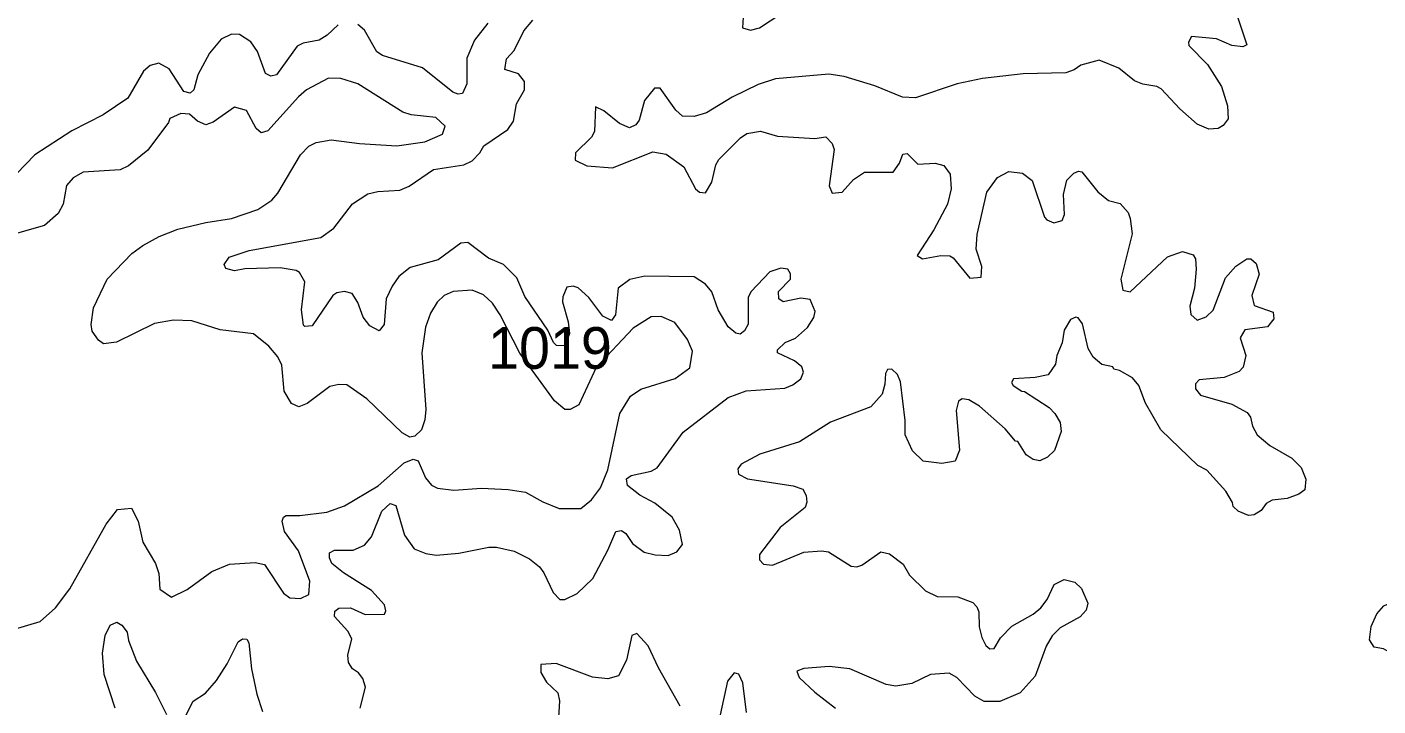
# Model space of a CAD drawing. Header units: kilometres. Extents: x 178.1 to 232.4, y 8228.7 to 8284.8.
# Drawn here: x 209.31 to 214.5, y 8233.71 to 8236.32 of the extents above; entities that cross this region are included whole.
import ezdxf

# ---------------------------------------------------------------- set-up
doc = ezdxf.new("R2010")
doc.units = ezdxf.units.KM
for name, color, linetype in [('1', 7, 'Continuous'), ('2', 7, 'Continuous'), ('21', 7, 'Continuous')]:
    doc.layers.add(name, color=color, linetype=linetype)
doc.styles.add('dgn002', font='dgn002.shx')

msp = doc.modelspace()

# ---------------------------------------------------------------- linework, layer by layer
at = {"layer": '1', "color": 5, "linetype": 'Continuous', "lineweight": 13, "flags": 128}
for points in [[(211.1577, 8234.5438), (211.2243, 8234.5336), (211.2917, 8234.4953), (211.3544, 8234.4702), (211.4376, 8234.4698), (211.4787, 8234.5038), (211.5137, 8234.5501), (211.5416, 8234.6188), (211.5877, 8234.835), (211.6288, 8234.9019), (211.6688, 8234.9288), (211.7997, 8234.9699), (211.8563, 8235.0107), (211.8675, 8235.0751), (211.848, 8235.1198), (211.7992, 8235.185), (211.746, 8235.2082), (211.7083, 8235.2069), (211.6392, 8235.1626), (211.4965, 8235.0118), (211.4303, 8234.8688), (211.3962, 8234.8504), (211.3758, 8234.8502), (211.3358, 8234.8835), (211.2033, 8235.0675), (211.1275, 8235.2146), (211.0979, 8235.2593), (211.0635, 8235.2906), (211.0201, 8235.3088), (210.947, 8235.3038), (210.9124, 8235.288), (210.8849, 8235.2623), (210.859, 8235.2202), (210.841, 8235.1666), (210.826, 8235.068), (210.842, 8234.8506), (210.8375, 8234.8112), (210.8244, 8234.7727), (210.7995, 8234.7481), (210.7806, 8234.7448), (210.7508, 8234.7609), (210.6146, 8234.8915), (210.5378, 8234.9451), (210.5067, 8234.9469), (210.4731, 8234.9383), (210.3854, 8234.8735), (210.3536, 8234.8604), (210.3251, 8234.8739), (210.2976, 8234.9216), (210.2883, 8235.0214), (210.2728, 8235.0523), (210.2385, 8235.0932), (210.179, 8235.141), (210.0516, 8235.1563), (209.942, 8235.1908), (209.8713, 8235.1939), (209.7989, 8235.1806), (209.6523, 8235.1096), (209.6027, 8235.1034), (209.5829, 8235.1173), (209.5588, 8235.1512), (209.5554, 8235.1767), (209.5634, 8235.2408), (209.6167, 8235.3508), (209.7119, 8235.4494), (209.7535, 8235.4807), (209.8171, 8235.5157), (209.8878, 8235.5428), (209.9964, 8235.5692), (210.0944, 8235.5839), (210.1964, 8235.6185), (210.2492, 8235.6544), (210.2728, 8235.6821), (210.3597, 8235.8286), (210.3915, 8235.862), (210.4204, 8235.876), (210.4778, 8235.8868), (210.5864, 8235.872), (210.7298, 8235.8638), (210.8384, 8235.8786), (210.9063, 8235.9085), (210.9156, 8235.9394), (210.8796, 8235.9726), (210.7857, 8235.9826), (210.7536, 8235.9923), (210.5797, 8236.1021), (210.5148, 8236.1217), (210.4679, 8236.1238), (210.3826, 8236.078), (210.352, 8236.0514), (210.2339, 8235.9211), (210.2092, 8235.9138), (210.1888, 8235.9303), (210.1518, 8235.9995), (210.1059, 8236.0117)], [(209.933, 8235.9855), (209.9004, 8235.987), (209.8575, 8235.9679)], [(210.1059, 8236.0117), (210.0236, 8235.9542), (209.9958, 8235.9446), (209.9635, 8235.9578), (209.933, 8235.9855)], [(209.8575, 8235.9679), (209.8525, 8235.9524), (209.773, 8235.8463), (209.6991, 8235.7869), (209.6665, 8235.7717), (209.524, 8235.7619), (209.4863, 8235.7403), (209.4608, 8235.7107), (209.4478, 8235.6394), (209.4283, 8235.604), (209.3751, 8235.5576), (209.2718, 8235.5273)], [(209.2508, 8234.0047), (209.3593, 8234.0361), (209.4181, 8234.0892), (209.4729, 8234.162), (209.6123, 8234.4103), (209.6563, 8234.4668), (209.7105, 8234.4715), (209.7361, 8234.4219), (209.7536, 8234.3413), (209.8022, 8234.2591), (209.8151, 8234.2211), (209.8186, 8234.161), (209.8636, 8234.1296), (209.9247, 8234.1587), (210.0189, 8234.2288), (210.0869, 8234.2559), (210.186, 8234.2624), (210.221, 8234.2546), (210.2939, 8234.1446), (210.3193, 8234.1275), (210.36, 8234.1242), (210.3913, 8234.1397), (210.3962, 8234.1908), (210.3525, 8234.3071), (210.2978, 8234.3825), (210.2896, 8234.4211), (210.294, 8234.4365), (210.3049, 8234.4438), (210.3576, 8234.4435), (210.4605, 8234.4566), (210.5284, 8234.48), (210.6581, 8234.557), (210.7588, 8234.6463), (210.7933, 8234.6595), (210.8125, 8234.6537)], [(210.8125, 8234.6537), (210.8402, 8234.5885), (210.8634, 8234.5593), (210.886, 8234.5486), (210.9494, 8234.5405)], [(210.9494, 8234.5405), (211.0557, 8234.5487), (211.1577, 8234.5438)]]:
    msp.add_lwpolyline(points, dxfattribs=at)
at = {"layer": '2', "color": 3, "linetype": 'Continuous', "lineweight": 0, "flags": 128}
for points in [[(213.9557, 8236.3783), (213.9974, 8236.2509), (213.983, 8236.2438), (213.9402, 8236.2491), (213.8816, 8236.2749), (213.7857, 8236.2838), (213.774, 8236.261), (213.7751, 8236.2494), (213.8465, 8236.1754), (213.9004, 8236.091), (213.924, 8236.0171), (213.9268, 8235.9676), (213.9072, 8235.9414), (213.888, 8235.9302), (213.852, 8235.928), (213.8066, 8235.9472), (213.7409, 8236.0054), (213.669, 8236.0818), (213.6526, 8236.0912), (213.5979, 8236.1009), (213.5662, 8236.1135), (213.5065, 8236.162), (213.4302, 8236.1928), (213.3592, 8236.1738), (213.3338, 8236.1549), (213.3015, 8236.1437), (213.1376, 8236.1403), (212.9816, 8236.122), (212.8841, 8236.101), (212.7247, 8236.0483), (212.674, 8236.0497), (212.5674, 8236.0943), (212.4503, 8236.1302), (212.3911, 8236.1386), (212.1856, 8236.1204), (212.1198, 8236.0992), (212.0189, 8236.0503), (211.921, 8235.9899), (211.8735, 8235.9758), (211.8288, 8235.9778), (211.8024, 8236.0007), (211.7422, 8236.0855), (211.7204, 8236.085), (211.6821, 8236.0381), (211.6617, 8235.9621), (211.6488, 8235.9446), (211.6253, 8235.9331), (211.5867, 8235.9486), (211.5259, 8235.998), (211.4934, 8236.0132), (211.4907, 8235.9184), (211.4789, 8235.8966), (211.4175, 8235.8363), (211.4153, 8235.8089), (211.461, 8235.7869), (211.5595, 8235.7783), (211.7148, 8235.8406), (211.7661, 8235.8312), (211.8337, 8235.7825), (211.8789, 8235.6982), (211.8943, 8235.6848), (211.9173, 8235.6829), (211.9413, 8235.7244), (211.9567, 8235.7908), (211.9683, 8235.8109), (212.0511, 8235.894), (212.0763, 8235.911), (212.1277, 8235.9197), (212.1938, 8235.9008), (212.3375, 8235.892), (212.38, 8235.8979), (212.4035, 8235.8729), (212.4109, 8235.8499), (212.3918, 8235.7101), (212.4034, 8235.6814), (212.4427, 8235.6851), (212.486, 8235.7345), (212.5275, 8235.7616), (212.6384, 8235.7627), (212.6628, 8235.7972), (212.6757, 8235.8314), (212.6917, 8235.834), (212.7329, 8235.7932), (212.7993, 8235.7962), (212.8327, 8235.7877), (212.8569, 8235.7549)], [(212.0636, 8236.3985), (212.0587, 8236.3161), (212.0902, 8236.3083), (212.1241, 8236.3163), (212.2063, 8236.3705)], [(210.5044, 8236.3282), (210.4621, 8236.2886), (210.4321, 8236.2695), (210.3698, 8236.2576), (210.3475, 8236.2458), (210.2682, 8236.1363), (210.2462, 8236.1306), (210.2249, 8236.1418), (210.1941, 8236.2253), (210.1694, 8236.2635), (210.1247, 8236.2912), (210.0941, 8236.2922), (210.055, 8236.2725), (210.0101, 8236.2195), (209.9645, 8236.1358), (209.9503, 8236.0786), (209.9359, 8236.0653), (209.9114, 8236.0725), (209.8551, 8236.1595), (209.8153, 8236.1814), (209.7825, 8236.1715), (209.7563, 8236.1499), (209.6959, 8236.0462), (209.6016, 8235.9827), (209.4804, 8235.9214), (209.3381, 8235.8292), (209.2332, 8235.7196)], [(210.3714, 8235.1745), (210.3636, 8235.2338), (210.3766, 8235.3408), (210.3557, 8235.3774), (210.3429, 8235.3849), (210.2821, 8235.3947), (210.1452, 8235.3914), (210.1058, 8235.3834), (210.0734, 8235.3919), (210.0666, 8235.4081), (210.0855, 8235.4358), (210.1624, 8235.4609), (210.4375, 8235.5117), (210.4879, 8235.5472), (210.5599, 8235.6406), (210.6185, 8235.6793), (210.6575, 8235.6876), (210.7422, 8235.6925), (210.7771, 8235.7079), (210.8714, 8235.773), (210.9872, 8235.7898), (211.0202, 8235.8063), (211.0492, 8235.8369), (211.0644, 8235.8634), (211.1563, 8235.9263), (211.1793, 8235.9587), (211.19, 8236.0246), (211.2209, 8236.0779), (211.2211, 8236.111), (211.1976, 8236.1401), (211.146, 8236.1569), (211.1524, 8236.1981), (211.1815, 8236.2293), (211.2178, 8236.3047), (211.2535, 8236.3457)], [(211.0798, 8236.3352), (211.0288, 8236.2688), (210.999, 8236.2002), (210.9987, 8236.1015), (210.9825, 8236.0644), (210.9659, 8236.0616), (210.9458, 8236.0697), (210.8294, 8236.1624), (210.6752, 8236.211), (210.653, 8236.225), (210.6053, 8236.3081), (210.5806, 8236.3295)], [(212.8569, 8235.7549), (212.8618, 8235.6978), (212.8469, 8235.6394), (212.7945, 8235.5413), (212.7301, 8235.4417)], [(212.8216, 8235.4424), (212.8568, 8235.4406), (212.8687, 8235.4335), (212.9337, 8235.3554), (212.9764, 8235.3586), (212.9794, 8235.3993), (212.9576, 8235.4662), (212.9611, 8235.5229), (212.9985, 8235.6855), (213.0388, 8235.7421), (213.0825, 8235.765), (213.1356, 8235.7588), (213.1727, 8235.7307), (213.2204, 8235.59), (213.2297, 8235.5788), (213.2561, 8235.5678), (213.2876, 8235.5766), (213.2976, 8235.5991), (213.2934, 8235.6762), (213.306, 8235.7309), (213.3323, 8235.7584), (213.3505, 8235.7665), (213.364, 8235.7633), (213.4252, 8235.6864), (213.4667, 8235.6534), (213.5115, 8235.6415), (213.5413, 8235.6075), (213.5498, 8235.5845), (213.5566, 8235.5248), (213.5141, 8235.3517), (213.5218, 8235.3087), (213.5498, 8235.3031), (213.693, 8235.4365), (213.7504, 8235.457), (213.7918, 8235.4446), (213.8, 8235.4295), (213.8035, 8235.3891), (213.7967, 8235.3168), (213.7792, 8235.2476), (213.7827, 8235.2149), (213.8074, 8235.1934), (213.8419, 8235.2059), (213.8683, 8235.2323), (213.9154, 8235.3564), (213.9553, 8235.4016), (213.9976, 8235.4293), (214.013, 8235.4288), (214.0335, 8235.4114), (214.0454, 8235.3708), (214.0178, 8235.2884), (214.026, 8235.2501), (214.0993, 8235.2247), (214.1014, 8235.1994), (214.0776, 8235.1677), (213.9907, 8235.1562), (213.9719, 8235.126), (213.9942, 8235.0584), (213.9833, 8235.0126), (213.9689, 8234.9971), (213.9102, 8234.9736), (213.8147, 8234.9649), (213.8007, 8234.9491), (213.8004, 8234.9298), (213.82, 8234.9056), (213.9408, 8234.871), (213.9992, 8234.8384), (214.0123, 8234.8207), (214.0195, 8234.7867), (214.0373, 8234.7527), (214.0863, 8234.7122), (214.1706, 8234.6639), (214.2066, 8234.6276), (214.2248, 8234.5832), (214.2212, 8234.5415), (214.1985, 8234.525), (214.1532, 8234.5083), (214.095, 8234.5022), (214.072, 8234.489), (214.0525, 8234.462), (214.0264, 8234.4457), (214.0043, 8234.4439), (213.9641, 8234.4596), (213.9454, 8234.4782), (213.943, 8234.493), (213.917, 8234.5372), (213.8447, 8234.6177), (213.8098, 8234.6348), (213.6671, 8234.7721), (213.6085, 8234.875), (213.5828, 8234.9421), (213.5588, 8234.9728), (213.5081, 8235.0002), (213.4864, 8235.0051), (213.4834, 8235.0142), (213.4399, 8235.0231)], [(211.3569, 8234.1203), (211.3758, 8234.1209), (211.423, 8234.1441), (211.4833, 8234.2018), (211.5419, 8234.3101), (211.5724, 8234.3824), (211.5933, 8234.3853), (211.6105, 8234.3745), (211.6359, 8234.3363), (211.6805, 8234.302), (211.7228, 8234.2918), (211.7733, 8234.2903), (211.8064, 8234.3034), (211.8279, 8234.332), (211.8163, 8234.3871), (211.7884, 8234.4366), (211.7219, 8234.4906), (211.6641, 8234.5211), (211.617, 8234.5591), (211.6129, 8234.5841), (211.6317, 8234.5972), (211.7074, 8234.6131), (211.7307, 8234.6259), (211.8306, 8234.7631), (212.004, 8234.8971), (212.073, 8234.9222), (212.2217, 8234.9323), (212.2531, 8234.9454), (212.2836, 8234.968), (212.2939, 8234.9937), (212.2874, 8235.0144), (212.2596, 8235.0374), (212.1939, 8235.068), (212.1939, 8235.0796), (212.2235, 8235.108), (212.2624, 8235.1244), (212.3089, 8235.166), (212.3333, 8235.2035), (212.3386, 8235.2269), (212.3198, 8235.2729), (212.2829, 8235.2776), (212.2156, 8235.2647), (212.1991, 8235.2751), (212.198, 8235.3041), (212.2432, 8235.3518), (212.2436, 8235.3712), (212.2331, 8235.3896), (212.206, 8235.3931), (212.1647, 8235.38), (212.0919, 8235.3042), (212.0808, 8235.2819), (212.0804, 8235.1787), (212.0665, 8235.1524), (212.0499, 8235.1399), (212.0332, 8235.1437), (212.0035, 8235.1685), (211.966, 8235.2331), (211.9413, 8235.3028), (211.917, 8235.3321), (211.8738, 8235.3602), (211.6838, 8235.3633), (211.6262, 8235.3503), (211.5817, 8235.3172), (211.5708, 8235.2141), (211.5556, 8235.1924), (211.5225, 8235.2089), (211.4683, 8235.2805), (211.4272, 8235.3184), (211.4086, 8235.3238), (211.3833, 8235.3208), (211.3681, 8235.2836), (211.3675, 8235.2641), (211.3894, 8235.1869), (211.3938, 8235.1425), (211.3769, 8235.0954), (211.3445, 8235.0962), (211.3328, 8235.1075), (211.3102, 8235.1554), (211.222, 8235.2845), (211.1912, 8235.3568), (211.1399, 8235.407), (211.0823, 8235.4319), (211.0028, 8235.4917), (210.9764, 8235.4901), (210.8891, 8235.4249), (210.782, 8235.3956), (210.7382, 8235.3611), (210.7127, 8235.3246), (210.6897, 8235.2752), (210.6812, 8235.1773), (210.6617, 8235.1528), (210.6264, 8235.1715), (210.6012, 8235.2055), (210.5807, 8235.2614), (210.5589, 8235.2957)], [(212.7301, 8235.4417), (212.7505, 8235.4294), (212.8216, 8235.4424)], [(210.5589, 8235.2957), (210.5291, 8235.3041), (210.4989, 8235.2983), (210.4845, 8235.2886), (210.4049, 8235.1715)], [(210.4049, 8235.1715), (210.3768, 8235.1699), (210.3714, 8235.1745)], [(213.3206, 8235.1963), (213.2952, 8235.1558), (213.2882, 8235.1068), (213.2676, 8235.0586), (213.262, 8235.0246), (213.234, 8234.9838), (213.1837, 8234.9735), (213.1013, 8234.9686), (213.0931, 8234.9549), (213.1002, 8234.9429), (213.1326, 8234.9209), (213.1437, 8234.9201), (213.2378, 8234.8576), (213.2598, 8234.8355), (213.28, 8234.8005), (213.2847, 8234.7655), (213.259, 8234.6927), (213.2318, 8234.667), (213.2016, 8234.6534), (213.1769, 8234.658), (213.1496, 8234.6762), (213.1172, 8234.7275), (213.1084, 8234.729), (213.0694, 8234.7758), (212.9706, 8234.8631), (212.9292, 8234.8876), (212.903, 8234.8911), (212.89, 8234.8821), (212.8803, 8234.8466), (212.8931, 8234.6946), (212.8771, 8234.6517), (212.8259, 8234.6425), (212.7536, 8234.6527), (212.7127, 8234.6915), (212.6843, 8234.7526), (212.6841, 8234.8085), (212.6667, 8234.9564), (212.6551, 8234.9856), (212.6326, 8235.006), (212.6171, 8235.0042), (212.609, 8234.9889), (212.6067, 8234.9481), (212.5954, 8234.9093), (212.553, 8234.8611), (212.3969, 8234.8024), (212.2783, 8234.7268), (212.1262, 8234.6786), (212.0545, 8234.6409), (212.0409, 8234.623), (212.0443, 8234.6018), (212.0788, 8234.5839), (212.2541, 8234.557), (212.291, 8234.5447), (212.3041, 8234.52), (212.3068, 8234.4941), (212.3003, 8234.4743), (212.2037, 8234.3971), (212.1249, 8234.2933), (212.1246, 8234.2728), (212.1397, 8234.2568), (212.174, 8234.2527), (212.2954, 8234.3028), (212.3633, 8234.3082), (212.3896, 8234.3032), (212.4772, 8234.2481), (212.4983, 8234.246), (212.5173, 8234.2521), (212.5911, 8234.3033), (212.6238, 8234.2956), (212.6765, 8234.2568), (212.7013, 8234.2141), (212.7622, 8234.1536), (212.8078, 8234.1323), (212.8874, 8234.1304), (212.9446, 8234.109), (212.9604, 8234.0929), (212.9671, 8234.0735), (212.9689, 8234.0152), (212.9788, 8233.9749), (212.9943, 8233.9446), (213.0094, 8233.9316), (213.0271, 8233.9326), (213.0507, 8233.9736), (213.0942, 8234.0186), (213.1763, 8234.0648), (213.2056, 8234.089), (213.2299, 8234.1212), (213.2569, 8234.1778), (213.2963, 8234.1981), (213.3364, 8234.1879), (213.3628, 8234.1629), (213.3868, 8234.1061), (213.3803, 8234.0803), (213.3574, 8234.0536), (213.2809, 8234.0113)], [(213.35, 8235.2026), (213.3403, 8235.205), (213.3206, 8235.1963)], [(213.4399, 8235.0231), (213.4068, 8235.0513), (213.3874, 8235.0846), (213.3656, 8235.1791), (213.35, 8235.2026)], [(210.589, 8233.7033), (210.6092, 8233.7835), (210.5995, 8233.8174), (210.5822, 8233.839), (210.5597, 8233.8539), (210.5449, 8233.8783), (210.5414, 8233.9063), (210.5574, 8233.969), (210.5421, 8233.9992), (210.4911, 8234.0553), (210.492, 8234.0755), (210.5067, 8234.0876), (210.5516, 8234.0882), (210.6081, 8234.0633), (210.6834, 8234.0648), (210.6873, 8234.0769), (210.6823, 8234.1008), (210.6323, 8234.1548), (210.5256, 8234.2229), (210.4808, 8234.2592), (210.4707, 8234.2807), (210.4713, 8234.3003), (210.4903, 8234.3097), (210.5619, 8234.31), (210.6062, 8234.3289), (210.6324, 8234.3614), (210.6722, 8234.4602), (210.7049, 8234.4891), (210.7257, 8234.4813), (210.7595, 8234.3674), (210.7971, 8234.315), (210.8418, 8234.2971), (210.8813, 8234.2904), (210.9689, 8234.2987), (211.0834, 8234.3215), (211.1128, 8234.3215)], [(211.1128, 8234.3215), (211.1815, 8234.3067), (211.2401, 8234.2774), (211.2785, 8234.2457), (211.2957, 8234.2231)], [(211.2957, 8234.2231), (211.3316, 8234.1476), (211.3569, 8234.1203)], [(214.6339, 8234.1468), (214.6862, 8234.1876), (214.7449, 8234.206), (214.76, 8234.189), (214.7863, 8234.0756), (214.7864, 8234.0431), (214.7653, 8234.0115), (214.6952, 8233.9737), (214.6599, 8233.9369), (214.6491, 8233.9144), (214.6278, 8233.8909), (214.6046, 8233.8854), (214.5234, 8233.931), (214.4873, 8233.9375), (214.4695, 8233.9655), (214.4755, 8234.0176), (214.4975, 8234.0652), (214.5252, 8234.0965), (214.6339, 8234.1468)], [(209.6468, 8233.7032), (209.6047, 8233.8327), (209.5981, 8233.915), (209.6089, 8233.9829), (209.6279, 8234.0218), (209.6534, 8234.0336), (209.6731, 8234.0221), (209.6934, 8233.9949), (209.699, 8233.963), (209.7292, 8233.8833), (209.8021, 8233.7635), (209.8447, 8233.6789)], [(209.9176, 8233.6719), (209.947, 8233.7303), (209.9952, 8233.7608), (210.0372, 8233.8101), (210.0775, 8233.8735), (210.12, 8233.9577), (210.1371, 8233.97), (210.1534, 8233.9682), (210.1608, 8233.9545), (210.1711, 8233.8544), (210.1923, 8233.7571), (210.2142, 8233.6909)], [(211.8198, 8233.7115), (211.7366, 8233.8585), (211.6958, 8233.9433), (211.6531, 8233.9906), (211.6334, 8233.9822), (211.6125, 8233.888), (211.582, 8233.8276), (211.541, 8233.8164), (211.4818, 8233.8228), (211.3421, 8233.8754), (211.2844, 8233.8705), (211.2833, 8233.8407), (211.3062, 8233.8036), (211.3494, 8233.7628), (211.3557, 8233.7313), (211.351, 8233.6457)], [(213.2809, 8234.0113), (213.2492, 8233.9811), (213.2263, 8233.942), (213.1847, 8233.8263), (213.1266, 8233.7617)], [(212.9883, 8233.729), (212.9521, 8233.7493), (212.883, 8233.8217), (212.854, 8233.8375), (212.7817, 8233.8326), (212.7096, 8233.7985), (212.649, 8233.7883), (212.6109, 8233.7947), (212.4713, 8233.8541), (212.3929, 8233.8639), (212.2943, 8233.8556), (212.2683, 8233.8456), (212.2772, 8233.8207), (212.3372, 8233.7651), (212.4168, 8233.7036)], [(212.0751, 8233.686), (212.0599, 8233.801), (212.0454, 8233.834), (212.0272, 8233.8392), (212.0012, 8233.8072), (211.9732, 8233.6779)], [(213.1266, 8233.7617), (213.0487, 8233.7292), (212.9883, 8233.729)]]:
    msp.add_lwpolyline(points, dxfattribs=at)

# ---------------------------------------------------------------- texts
at = {"layer": '21', "color": 7, "linetype": 'Continuous', "lineweight": 0, "style": 'dgn002'}
msp.add_text('1019', height=0.16, dxfattribs=at).set_placement((211.0808, 8235.007))

doc.saveas('drawing.dxf')
